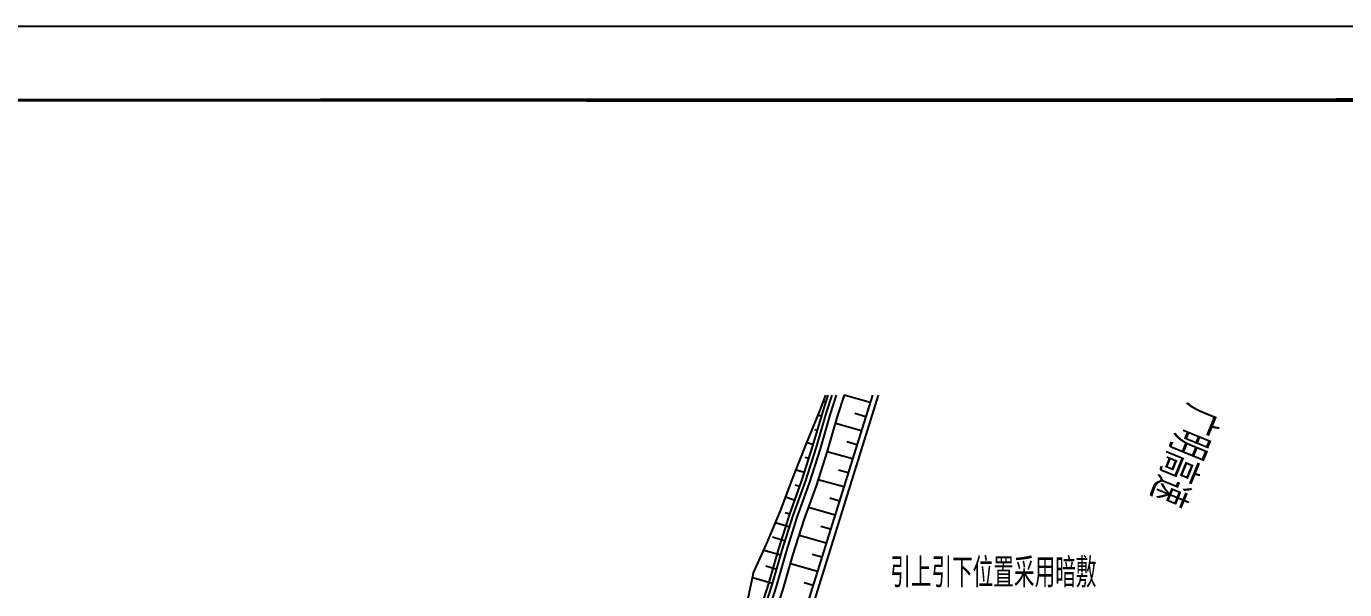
# Model space of a CAD drawing. Header units: millimetres. Extents: x 536322 to 537268, y -176210 to -175465.
# Drawn here: x 536938.2 to 537117.2, y -175897.4 to -175820.9 of the extents above; entities that cross this region are included whole.
import ezdxf
from ezdxf.enums import TextEntityAlignment as Align

# ---------------------------------------------------------------- set-up
doc = ezdxf.new("R2010")
doc.units = ezdxf.units.MM
doc.header["$MEASUREMENT"] = 0
doc.layers.add('0-段落划分', color=2, linetype='Continuous')
doc.layers.add('0电气', color=1, linetype='Continuous')
doc.styles.get("Standard").update_dxf_attribs({"font": 'simplex1.shx', "width": 0.8, "bigfont": 'HZTXT.shx'})

msp = doc.modelspace()

# ---------------------------------------------------------------- linework, layer by layer
msp.add_lwpolyline([(537268.0298945291, -176117.9172073198), (537268.0298945291, -175820.9172073198), (536848.0298945291, -175820.9172073198), (536848.0298945291, -176117.9172073198)], close=True)
at = {"const_width": 0.7000000000000001}
msp.add_lwpolyline([(537258.0298943298, -175830.9172070463), (536878.0298943298, -175830.9172073203), (536878.0298945291, -176107.9172073198), (537258.0298945291, -176107.917207046), (537258.0298943289, -175830.9172070465)], dxfattribs=at)
at = {"layer": '0-段落划分', "color": 8}
for p, q in [((537053.0790825814, -175871), (537024.5844109682, -175962.3811275115)), ((537053.864090238, -175871), (537025.2815070491, -175962.6578169663))]:
    msp.add_line(p, q, dxfattribs=at)
at = {"layer": '0-段落划分', "color": 8, "linetype": 'Continuous'}
for p, q in [((537052.7596715549, -175872.0243367619), (537049.2512915214, -175871.02781106)), ((537046.7501115217, -175871.974520382), (537046.5843124246, -175871.9219046667)), ((537046.1625760574, -175873.8861329783), (537045.6768299072, -175873.7449537355)), ((537052.1641108741, -175873.9342730238), (537050.700464451, -175873.5185004861)), ((537045.6045147098, -175875.8066973569), (537045.2618180435, -175875.7070945997)), ((537051.5685463669, -175875.8442215558), (537048.0648498123, -175874.8489396455)), ((537045.0464533623, -175877.7272617354), (537044.1614128477, -175877.4700299493)), ((537050.9729818582, -175877.7541700876), (537049.5840709051, -175877.3596273737)), ((537044.4411279095, -175879.6333903347), (537043.9392901744, -175879.4724213209)), ((537050.3773195357, -175879.6644323097), (537046.9463170491, -175878.691388428)), ((537043.8308703183, -175881.5380125211), (537042.7055042499, -175881.1775952826)), ((537049.7818528431, -175881.5740671515), (537048.4524537213, -175881.1964297399)), ((537043.1909180463, -175883.432548811), (537042.5976774679, -175883.2195719507)), ((537049.1862883355, -175883.4840156833), (537045.725585806, -175882.5009469239)), ((537042.5149355336, -175885.3148473109), (537041.3051740174, -175884.8805358045)), ((537048.5907238286, -175885.3939642153), (537047.2760967428, -175885.0205230405)), ((537041.8389530209, -175887.1971458106), (537041.2224320831, -175886.9758111644)), ((537047.9951527118, -175887.3039339405), (537044.3987018995, -175886.2823924781)), ((537041.8107964568, -175888.9396949775), (537039.9340828217, -175888.3450502119)), ((537047.3995948127, -175889.2138612791), (537046.0568961051, -175888.8324459038)), ((537041.2067436933, -175890.846294112), (537039.4931558769, -175890.3033364615)), ((537046.8038933628, -175891.1242489771), (537043.1256667706, -175890.0810915048)), ((537040.6225133232, -175892.7588681071), (537038.3197796491, -175892.0997341519)), ((537040.0723012, -175894.6816958736), (537038.5914437902, -175894.2578155906)), ((537045.61290129, -175894.9437068746), (537041.9540404391, -175893.9043480257)), ((537046.2084581457, -175893.0337828823), (537044.9061187264, -175892.6638643754)), ((537039.5220890773, -175896.6045236401), (537036.784283612, -175895.820854836)), ((537045.0173367827, -175896.8536554064), (537043.8006592202, -175896.5080383847))]:
    msp.add_line(p, q, dxfattribs=at)
at = {"layer": '0-段落划分', "color": 8, "linetype": 'Continuous', "flags": 128}
for points in [[(537040.6099747221, -175886.7435866194), (537042.3235585606, -175882.1513872474), (537044.113780677, -175877.5871155161), (537045.9621463296, -175873.0436118766), (537046.7563376005, -175871)], [(537041.8389530207, -175887.1971458106), (537043.4963286049, -175882.5821217286), (537044.9937209117, -175877.9087401099), (537046.3648285633, -175873.1900823375), (537047.0589942525, -175871)], [(537042.3080282154, -175887.3702598243), (537043.9656737173, -175882.7545026012), (537045.4633347965, -175878.0803874206), (537046.8347100734, -175873.3609956674), (537047.5830652431, -175871)], [(537042.3080282154, -175887.3702598243), (537043.9656737173, -175882.7545026012), (537045.4633347965, -175878.0803874206), (537046.8347100734, -175873.3609956674), (537047.5830652431, -175871)], [(537042.8709170172, -175887.5779961123), (537044.52888642, -175882.9613591222), (537046.0268700247, -175878.2863636696), (537047.3985664517, -175873.5660911415), (537048.2119520761, -175871)], [(537042.8709170172, -175887.5779961123), (537044.52888642, -175882.9613591222), (537046.0268700247, -175878.2863636696), (537047.3985664517, -175873.5660911415), (537048.2119520761, -175871)], [(537043.809067407, -175887.9242241395), (537045.4675766454, -175883.3061208675), (537046.9660977945, -175878.6296582912), (537048.3383294722, -175873.9079178012), (537049.2601073205, -175871)], [(537036.8777803949, -175895.2515351682), (537038.7022612193, -175891.2637380179), (537040.6099747221, -175886.7435866194), (537040.6099747221, -175886.7435866194)], [(537035.8245530451, -175905.8903171068), (537037.5055222698, -175901.2823016851), (537039.0031481566, -175896.6061090697), (537040.35627961, -175891.877097996), (537041.8389530207, -175887.1971458106), (537041.8389530207, -175887.1971458106)], [(537036.2925371227, -175906.0663594402), (537037.9737808423, -175901.4576125788), (537039.4716800803, -175896.7806880957), (537040.8250837417, -175892.050944728), (537042.3080282154, -175887.3702598243), (537042.3080282154, -175887.3702598243)], [(537036.2925371227, -175906.0663594402), (537037.9737808423, -175901.4576125788), (537039.4716800803, -175896.7806880957), (537040.8250837417, -175892.050944728), (537042.3080282154, -175887.3702598243), (537042.3080282154, -175887.3702598243)], [(537036.8541165876, -175906.277609703), (537038.5356897, -175901.6679851161), (537040.0339169594, -175896.9901823939), (537041.3876472686, -175892.259560276), (537042.8709170172, -175887.5779961123), (537042.8709170172, -175887.5779961123)], [(537036.8541165876, -175906.277609703), (537038.5356897, -175901.6679851161), (537040.0339169594, -175896.9901823939), (537041.3876472686, -175892.259560276), (537042.8709170172, -175887.5779961123), (537042.8709170172, -175887.5779961123)], [(537037.7900847428, -175906.6296943697), (537039.4722068445, -175902.0186069035), (537040.9709808069, -175897.3393404459), (537042.3252555319, -175892.6072537398), (537043.809067407, -175887.9242241395), (537043.809067407, -175887.9242241395)], [(537036.8777803949, -175895.2515351682), (537035.1178168445, -175903.5087790305), (537032.8300828583, -175910.9214533113), (537029.3235421197, -175922.283283186), (537024.5351190553, -175937.258938972), (537024.3276888084, -175937.9732665115)]]:
    msp.add_lwpolyline(points, dxfattribs=at)

# ---------------------------------------------------------------- texts
at = {"layer": '0-段落划分', "color": 8, "ltscale": 1000, "width": 0.7}
msp.add_text('广明高速', height=5, rotation=247.7503900127104, dxfattribs=at).set_placement((537092.766422848, -175885.6707711737), align=Align.MIDDLE_RIGHT)
at = {"layer": '0电气', "color": 3, "width": 0.7}
msp.add_text('引上引下位置采用暗敷', height=4, dxfattribs=at).set_placement((537083.4798462294, -175895.1262106785), align=Align.MIDDLE_RIGHT)

doc.saveas('drawing.dxf')
